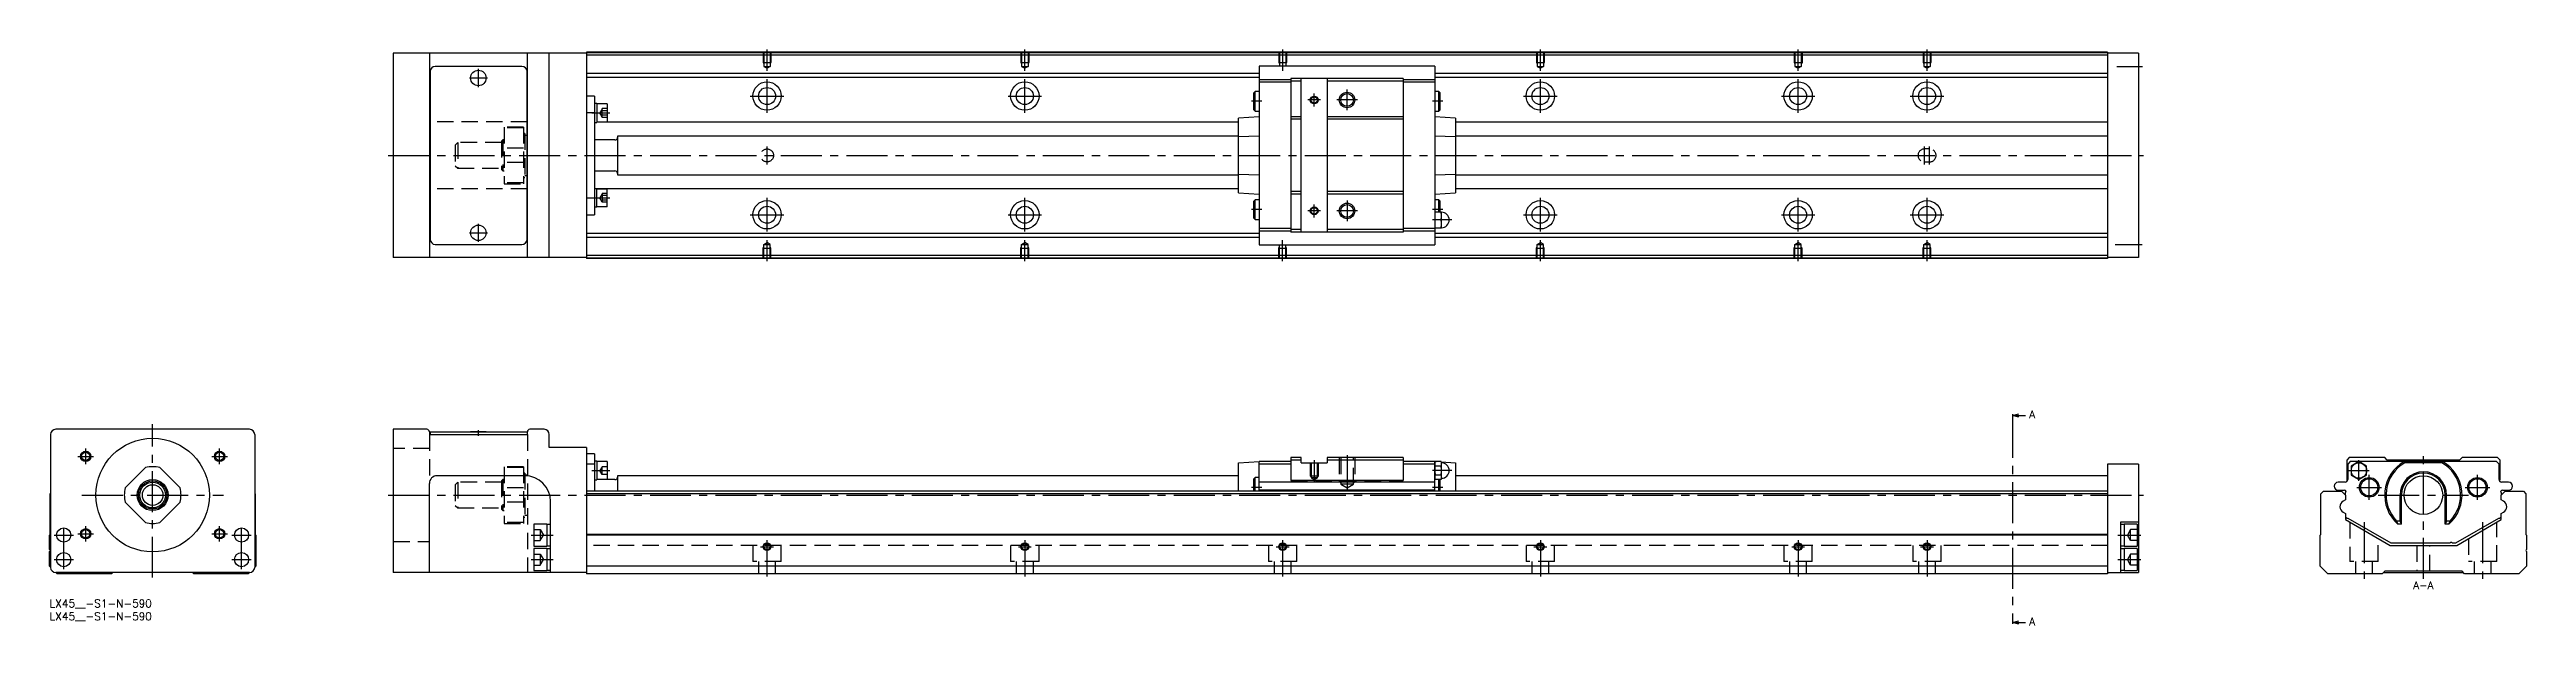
# Model space of a CAD drawing. Extents: x 0 to 961, y -10 to 213.
import ezdxf

# ---------------------------------------------------------------- set-up
doc = ezdxf.new("R2010")
doc.units = 0
doc.header["$LTSCALE"] = 0.5
doc.linetypes.add('CENTER', pattern=[50.8, 31.75, -6.35, 6.35, -6.35])
doc.linetypes.add('DASHED', pattern=[19.05, 12.7, -6.35])
for name, color, linetype in [('MSM_CENTER', 1, 'CENTER'), ('MSM_CONTINUOUS', 7, 'CONTINUOUS'), ('MSM_DASHED', 4, 'DASHED'), ('MSM_NARROW', 5, 'CONTINUOUS'), ('MSM_PART_NUMBER', 7, 'CONTINUOUS')]:
    doc.layers.add(name, color=color, linetype=linetype)
doc.styles.get("Standard").update_dxf_attribs({"font": 'txt.shx', "height": 3, "bigfont": 'bigfont.shx'})

# ---------------------------------------------------------------- blocks, each defined once
blk = doc.blocks.new('*U3')
at = {"layer": 'MSM_PART_NUMBER'}
blk.add_text('LX45__-S1-N-590', height=3, dxfattribs=at).set_placement((0, -3))
blk = doc.blocks.new('*U4')
at = {"layer": 'MSM_PART_NUMBER'}
blk.add_text('LX45__-S1-N-590', height=3, dxfattribs=at).set_placement((0, -8))

msp = doc.modelspace()

# ---------------------------------------------------------------- linework, layer by layer
at = {"layer": 'MSM_CENTER'}
for p, q in [((278.36, 204.91), (278.36, 213.12)), ((378.36, 204.91), (378.36, 213.12)), ((478.36, 213.12), (478.36, 204.91)), ((578.36, 204.91), (578.36, 213.12)), ((678.36, 204.91), (678.36, 213.12)), ((728.36, 204.91), (728.36, 213.12)), ((162.86, 202.12), (169.86, 202.12)), ((166.36, 198.62), (166.36, 205.62)), ((802.03, 206.62), (811.98, 206.62)), ((271.86, 195.12), (284.85, 195.12)), ((278.36, 188.62), (278.36, 201.62)), ((371.86, 195.12), (384.86, 195.12)), ((378.36, 188.62), (378.36, 201.62)), ((470.26, 193.12), (466.27, 193.12)), ((493.11, 193.62), (488.11, 193.62)), ((490.61, 191.12), (490.61, 196.12)), ((507.36, 193.62), (499.36, 193.62)), ((503.36, 189.62), (503.36, 197.62)), ((540.47, 193.12), (536.45, 193.12)), ((571.86, 195.12), (584.86, 195.12)), ((578.36, 188.62), (578.36, 201.62)), ((671.86, 195.12), (684.86, 195.12)), ((678.36, 188.62), (678.36, 201.62)), ((721.86, 195.12), (734.86, 195.12)), ((728.36, 188.62), (728.36, 201.62)), ((210.36, 188.58), (217.36, 188.58)), ((278.36, 168.62), (278.36, 175.62)), ((727.36, 168.62), (727.36, 175.62)), ((729.36, 168.62), (729.36, 175.62)), ((131.36, 172.12), (812.36, 172.12)), ((210.36, 155.67), (217.36, 155.67)), ((278.36, 142.62), (278.36, 155.62)), ((378.36, 142.62), (378.36, 155.62)), ((503.36, 154.62), (503.36, 146.62)), ((578.36, 142.62), (578.36, 155.62)), ((678.36, 142.62), (678.36, 155.62)), ((728.36, 142.62), (728.36, 155.62)), ((166.36, 138.62), (166.36, 145.62)), ((271.86, 149.12), (284.86, 149.12)), ((371.86, 149.12), (384.86, 149.12)), ((470.26, 151.12), (466.27, 151.12)), ((493.11, 150.62), (488.11, 150.62)), ((490.61, 148.12), (490.61, 153.12)), ((507.36, 150.62), (499.36, 150.62)), ((540.47, 151.12), (536.45, 151.12)), ((543.95, 147.12), (536.47, 147.12)), ((571.86, 149.12), (584.86, 149.12)), ((671.86, 149.12), (684.86, 149.12)), ((721.86, 149.12), (734.86, 149.12)), ((162.86, 142.12), (169.86, 142.12)), ((278.36, 131.12), (278.36, 139.33)), ((378.36, 131.12), (378.36, 139.33)), ((478.36, 131.12), (478.36, 139.33)), ((578.36, 131.12), (578.36, 139.33)), ((678.36, 131.12), (678.36, 139.33)), ((728.36, 131.12), (728.36, 139.33)), ((801.36, 137.62), (811.86, 137.62)), ((40, 8.5), (40, 68)), ((761.52, 70.87), (761.52, -8.37)), ((14.02, 52.5), (14.02, 58.5)), ((65.98, 52.5), (65.98, 58.5)), ((166.36, 63.5), (166.36, 65.6)), ((11.02, 55.5), (17.02, 55.5)), ((62.98, 55.5), (68.98, 55.5)), ((210.36, 50), (217.36, 50)), ((490.61, 54), (490.61, 45.5)), ((503.36, 56), (503.36, 42.3)), ((543.95, 50), (536.47, 50)), ((891.91, 50), (899.91, 50)), ((895.91, 46), (895.91, 54)), ((899.91, 38.7), (899.91, 48.3)), ((920.91, 8), (920.91, 56)), ((941.91, 38.7), (941.91, 48.3)), ((12.5, 40.5), (67.5, 40.5)), ((131.36, 40.5), (812.36, 40.5)), ((470.26, 43.5), (466.27, 43.5)), ((540.5, 43.5), (536.47, 43.5)), ((895.11, 43.5), (904.71, 43.5)), ((903.41, 40.5), (938.41, 40.5)), ((937.11, 43.5), (946.71, 43.5)), ((897.91, 29.97), (897.91, 8)), ((943.91, 29.97), (943.91, 8)), ((1.75, 25), (9.25, 25)), ((5.5, 11.75), (5.5, 28.75)), ((11.02, 25.5), (17.02, 25.5)), ((14.02, 22.5), (14.02, 28.5)), ((62.98, 25.5), (68.98, 25.5)), ((65.98, 22.5), (65.98, 28.5)), ((70.75, 25), (78.25, 25)), ((74.5, 11.75), (74.5, 28.75)), ((186.86, 25), (195.36, 25)), ((275.86, 20.5), (280.86, 20.5)), ((278.36, 9), (278.36, 23)), ((375.86, 20.5), (380.86, 20.5)), ((378.36, 23), (378.36, 9)), ((475.86, 20.5), (480.86, 20.5)), ((478.36, 23), (478.36, 9)), ((575.86, 20.5), (580.86, 20.5)), ((578.36, 23), (578.36, 9)), ((675.86, 20.5), (680.86, 20.5)), ((678.36, 23), (678.36, 9)), ((725.86, 20.5), (730.86, 20.5)), ((728.36, 23), (728.36, 9)), ((802.36, 25), (811.36, 25)), ((1.75, 15.5), (9.25, 15.5)), ((70.75, 15.5), (78.25, 15.5)), ((186.86, 15.5), (195.36, 15.5)), ((802.36, 15.5), (811.36, 15.5))]:
    msp.add_line(p, q, dxfattribs=at)
at = {"layer": 'MSM_CONTINUOUS'}
for p, q in [((133.36, 211.72), (133.36, 132.52)), ((208.36, 211.72), (133.36, 211.72)), ((147.36, 211.72), (147.36, 132.52)), ((185.36, 132.52), (185.36, 211.72)), ((193.86, 132.52), (193.86, 211.72)), ((798.36, 212.12), (208.36, 212.12)), ((208.36, 212.12), (208.36, 132.12)), ((798.36, 211.92), (208.36, 211.92)), ((798.36, 212.12), (798.36, 132.12)), ((810.36, 211.72), (798.36, 211.72)), ((810.36, 211.72), (810.36, 132.52)), ((147.66, 202.22), (147.36, 202.22)), ((147.66, 204.62), (147.66, 139.62)), ((183.26, 206.62), (149.66, 206.62)), ((185.26, 139.62), (185.26, 204.62)), ((185.36, 202.22), (185.26, 202.22)), ((798.36, 210.92), (208.36, 210.92)), ((469.31, 203.87), (208.36, 203.87)), ((469.31, 202.37), (208.36, 202.37)), ((537.41, 206.72), (469.31, 206.72)), ((469.31, 206.72), (469.31, 137.52)), ((525.11, 201.87), (481.61, 201.87)), ((481.61, 201.87), (481.61, 142.37)), ((485.51, 142.37), (485.51, 201.87)), ((495.71, 201.87), (495.71, 142.37)), ((525.11, 201.87), (525.11, 142.37)), ((537.41, 206.72), (537.41, 137.52)), ((798.36, 203.87), (537.41, 203.87)), ((798.36, 202.37), (537.41, 202.37)), ((147.66, 197.72), (147.36, 197.72)), ((185.36, 197.72), (185.26, 197.72)), ((211.36, 195.12), (208.36, 195.12)), ((211.36, 195.12), (211.36, 149.12)), ((212.36, 192.23), (211.36, 192.23)), ((212.36, 192.23), (212.36, 184.93)), ((467.71, 196.92), (467.21, 196.42)), ((467.21, 189.82), (467.21, 196.42)), ((469.31, 196.92), (467.71, 196.92)), ((467.71, 189.32), (467.71, 196.92)), ((481.61, 201.47), (469.31, 201.47)), ((481.61, 200.47), (469.31, 200.47)), ((485.51, 200.87), (481.61, 200.87)), ((525.11, 200.87), (495.71, 200.87)), ((537.41, 201.47), (525.11, 201.47)), ((537.41, 200.47), (525.11, 200.47)), ((539.01, 196.92), (537.41, 196.92)), ((539.01, 189.32), (539.01, 196.92)), ((539.51, 196.42), (539.01, 196.92)), ((539.51, 189.82), (539.51, 196.42)), ((147.66, 185.12), (147.36, 185.12)), ((185.36, 185.12), (185.26, 185.12)), ((211.36, 188.65), (208.36, 188.65)), ((211.36, 184.93), (212.36, 184.93)), ((216.36, 192.08), (212.36, 192.08)), ((212.36, 185.08), (216.36, 185.08)), ((461.31, 185.05), (212.36, 185.05)), ((216.36, 192.08), (216.36, 185.08)), ((469.31, 187.12), (461.31, 186.57)), ((461.31, 157.68), (461.31, 186.57)), ((467.21, 189.82), (467.71, 189.32)), ((467.71, 189.32), (469.31, 189.32)), ((485.51, 187.12), (481.61, 187.12)), ((485.51, 186.12), (481.61, 186.12)), ((525.11, 187.12), (495.71, 187.12)), ((525.11, 186.12), (495.71, 186.12)), ((537.41, 189.32), (539.01, 189.32)), ((545.41, 186.57), (537.41, 187.12)), ((539.01, 189.32), (539.51, 189.82)), ((545.41, 186.57), (545.41, 157.68)), ((798.36, 185.05), (545.41, 185.05)), ((185.36, 179.87), (185.26, 179.87)), ((219.36, 178.12), (211.36, 178.12)), ((220.36, 179.62), (220.36, 164.62)), ((461.31, 179.62), (220.36, 179.62)), ((469.31, 179.61), (461.31, 179.36)), ((545.41, 179.36), (537.41, 179.61)), ((798.36, 179.62), (545.41, 179.62)), ((185.26, 164.37), (185.36, 164.37)), ((211.36, 166.12), (219.36, 166.12)), ((220.36, 164.62), (461.31, 164.62)), ((461.31, 164.89), (469.31, 164.64)), ((537.41, 164.64), (545.41, 164.89)), ((545.41, 164.62), (798.36, 164.62)), ((147.66, 159.12), (147.36, 159.12)), ((185.36, 159.12), (185.26, 159.12)), ((211.36, 155.6), (208.36, 155.6)), ((211.36, 159.32), (212.36, 159.32)), ((212.36, 152.02), (212.36, 159.32)), ((461.31, 159.2), (212.36, 159.2)), ((212.36, 159.17), (216.36, 159.17)), ((216.36, 152.17), (216.36, 159.17)), ((461.31, 157.68), (469.31, 157.12)), ((467.71, 154.92), (467.21, 154.42)), ((467.21, 147.82), (467.21, 154.42)), ((469.31, 154.92), (467.71, 154.92)), ((467.71, 147.32), (467.71, 154.92)), ((485.51, 158.12), (481.61, 158.12)), ((485.51, 157.12), (481.61, 157.12)), ((525.11, 158.12), (495.71, 158.12)), ((525.11, 157.12), (495.71, 157.12)), ((537.41, 157.12), (545.41, 157.68)), ((539.01, 154.92), (537.41, 154.92)), ((539.51, 154.42), (539.01, 154.92)), ((539.01, 150.12), (539.01, 154.92)), ((539.51, 150.12), (539.51, 154.42)), ((798.36, 159.2), (545.41, 159.2)), ((147.66, 146.52), (147.36, 146.52)), ((185.36, 146.52), (185.26, 146.52)), ((208.36, 149.12), (211.36, 149.12)), ((212.36, 152.02), (211.36, 152.02)), ((216.36, 152.17), (212.36, 152.17)), ((467.21, 147.82), (467.71, 147.32)), ((467.71, 147.32), (469.31, 147.32)), ((540.01, 150.12), (537.41, 150.12)), ((539.89, 147.12), (537.53, 147.12)), ((540.01, 144.12), (540.01, 150.12)), ((147.36, 142.02), (147.66, 142.02)), ((149.66, 137.62), (183.26, 137.62)), ((185.26, 142.02), (185.36, 142.02)), ((469.31, 141.87), (208.36, 141.87)), ((469.31, 140.37), (208.36, 140.37)), ((481.61, 143.77), (469.31, 143.77)), ((481.61, 142.77), (469.31, 142.77)), ((469.31, 137.52), (537.41, 137.52)), ((485.51, 143.37), (481.61, 143.37)), ((525.11, 142.37), (481.61, 142.37)), ((525.11, 143.37), (495.71, 143.37)), ((537.41, 143.77), (525.11, 143.77)), ((537.41, 142.77), (525.11, 142.77)), ((537.41, 144.12), (540.01, 144.12)), ((798.36, 141.87), (537.41, 141.87)), ((798.36, 140.37), (537.41, 140.37)), ((208.36, 132.52), (133.36, 132.52)), ((798.36, 133.32), (208.36, 133.32)), ((798.36, 132.32), (208.36, 132.32)), ((798.36, 132.12), (208.36, 132.12)), ((810.36, 132.52), (798.36, 132.52)), ((761.52, 71.37), (764.02, 72.04)), ((761.52, 71.87), (761.52, 70.87)), ((761.52, 71.37), (766.52, 71.37)), ((764.02, 70.7), (761.52, 71.37)), ((0.4, 64), (0.4, 12.5)), ((77.6, 66), (2.4, 66)), ((79.6, 64), (79.6, 12.5)), ((146.36, 66), (133.36, 66)), ((133.36, 66), (133.36, 10.5)), ((147.36, 65), (147.36, 64)), ((147.36, 64), (185.36, 64)), ((147.66, 65), (147.66, 64)), ((147.66, 65), (185.26, 65)), ((163.36, 65.1), (169.36, 65.1)), ((163.36, 65.1), (163.36, 65)), ((169.36, 65), (169.36, 65.1)), ((185.26, 65), (185.26, 64)), ((185.36, 64), (185.36, 65)), ((191.86, 66), (186.36, 66)), ((193.86, 59), (193.86, 64)), ((208.36, 59), (193.86, 59)), ((208.36, 59), (208.36, 10)), ((29.36, 43.3), (37.2, 51.14)), ((42.8, 51.14), (50.64, 43.3)), ((211.36, 56.5), (208.36, 56.5)), ((211.36, 52.5), (208.36, 52.5)), ((211.36, 56.5), (211.36, 42)), ((212.36, 53.65), (211.36, 53.65)), ((212.36, 53.65), (212.36, 46.35)), ((216.36, 53.5), (212.36, 53.5)), ((216.36, 53.5), (216.36, 46.5)), ((461.31, 53), (469.31, 53.5)), ((461.31, 42), (461.31, 53)), ((481.61, 53.5), (469.31, 53.5)), ((469.31, 42), (469.31, 53.5)), ((481.61, 52.5), (469.31, 52.5)), ((481.61, 55), (481.61, 46.15)), ((485.51, 55), (481.61, 55)), ((485.51, 54), (481.61, 54)), ((485.51, 53), (485.51, 55)), ((485.51, 53), (495.71, 53)), ((495.71, 55), (495.71, 53)), ((525.11, 55), (495.71, 55)), ((525.11, 54), (495.71, 54)), ((525.11, 55), (525.11, 46.15)), ((537.41, 53.5), (525.11, 53.5)), ((537.41, 52.5), (525.11, 52.5)), ((537.41, 53.5), (537.98, 53.46)), ((537.41, 42), (537.41, 53.5)), ((537.53, 53.46), (537.41, 53)), ((537.42, 52.41), (537.41, 52.6)), ((539.89, 53.46), (537.53, 53.46)), ((539.89, 51.73), (537.53, 51.73)), ((539.89, 48.27), (537.53, 48.27)), ((540.01, 53), (539.89, 53.46)), ((539.92, 53.34), (545.41, 53)), ((540.01, 47), (540.01, 53)), ((545.41, 53), (545.41, 42)), ((810.36, 52.5), (798.36, 52.5)), ((798.36, 52.5), (798.36, 10)), ((810.36, 52.5), (810.36, 10.5)), ((892.16, 55), (891.16, 54)), ((891.16, 54), (891.16, 46.62)), ((892.56, 53.5), (891.56, 52.5)), ((891.56, 52.5), (891.56, 46.5)), ((905.91, 55), (892.16, 55)), ((949.26, 53.5), (892.56, 53.5)), ((895.91, 53.46), (892.91, 51.73)), ((892.91, 51.73), (892.91, 48.27)), ((892.91, 48.27), (895.91, 46.54)), ((898.91, 51.73), (895.91, 53.46)), ((895.91, 46.54), (898.91, 48.27)), ((898.91, 48.27), (898.91, 51.73)), ((906.91, 54), (905.91, 55)), ((934.91, 54), (906.91, 54)), ((913.43, 53.5), (913.68, 53)), ((928.14, 53), (913.68, 53)), ((928.14, 53), (928.39, 53.5)), ((935.91, 55), (934.91, 54)), ((949.66, 55), (935.91, 55)), ((950.26, 52.5), (949.26, 53.5)), ((950.66, 54), (949.66, 55)), ((950.26, 46.5), (950.26, 52.5)), ((950.66, 46.62), (950.66, 54)), ((0.2, 41), (0.4, 41.2)), ((0.2, 25.2), (0.2, 41)), ((79.6, 41.2), (79.8, 41)), ((79.8, 41), (79.8, 25.2)), ((147.36, 10.5), (147.36, 45)), ((184.36, 48), (150.36, 48)), ((798.36, 42), (208.36, 42)), ((798.36, 41), (208.36, 41)), ((211.36, 46.35), (212.36, 46.35)), ((219.36, 46.5), (212.36, 46.5)), ((220.36, 48), (220.36, 42)), ((461.31, 48), (220.36, 48)), ((467.71, 47.3), (467.21, 46.8)), ((467.21, 42), (467.21, 46.8)), ((467.71, 42), (467.71, 47.3)), ((469.31, 47.3), (467.71, 47.3)), ((537.41, 45.5), (469.31, 45.5)), ((537.41, 42.4), (469.31, 42.4)), ((525.11, 46.15), (481.61, 46.15)), ((537.41, 47), (537.53, 46.54)), ((539.89, 46.54), (537.53, 46.54)), ((539.01, 42), (539.01, 46.54)), ((539.51, 42), (539.51, 46.54)), ((539.89, 46.54), (540.01, 47)), ((798.36, 48), (545.41, 48)), ((881.11, 41), (882.11, 42)), ((881.11, 25.2), (881.11, 41)), ((882.11, 42), (889.16, 42)), ((890.56, 45.5), (887.86, 45.5)), ((887.86, 42.4), (890.16, 42.4)), ((889.16, 42), (890.66, 40.5)), ((890.66, 38.61), (889.76, 38.1)), ((890.61, 41.2), (890.61, 40.55)), ((890.66, 40.5), (890.66, 38.61)), ((911.91, 30.44), (911.91, 40.5)), ((912.41, 29.22), (912.41, 40.5)), ((929.41, 29.22), (929.41, 40.5)), ((929.91, 30.44), (929.91, 40.5)), ((951.16, 40.5), (952.66, 42)), ((951.16, 38.61), (951.16, 40.5)), ((952.05, 38.1), (951.16, 38.61)), ((951.21, 40.55), (951.21, 41.2)), ((953.96, 45.5), (951.26, 45.5)), ((951.66, 42.4), (953.96, 42.4)), ((952.66, 42), (959.71, 42)), ((959.71, 42), (960.71, 41)), ((960.71, 41), (960.71, 25.2)), ((37.2, 29.86), (29.36, 37.7)), ((50.64, 37.7), (42.8, 29.86)), ((192.86, 29.25), (187.86, 29.25)), ((187.86, 29.25), (187.86, 20.75)), ((192.86, 29.25), (192.86, 20.75)), ((194.36, 29.15), (192.86, 29.15)), ((194.36, 10.5), (194.36, 38)), ((810.36, 30), (803.36, 30)), ((803.36, 30), (803.36, 10.5)), ((804.86, 29.15), (803.36, 29.15)), ((809.86, 29.25), (804.86, 29.25)), ((804.86, 29.25), (804.86, 20.75)), ((809.86, 29.25), (809.86, 20.75)), ((889.76, 33.9), (890.66, 33.39)), ((890.66, 33.39), (890.66, 31)), ((890.66, 31), (907.98, 21)), ((891.41, 31.61), (891.61, 31.61)), ((891.61, 31.61), (908.25, 22)), ((911.91, 30.44), (910.55, 30.44)), ((912.41, 29.22), (911.02, 29.22)), ((912.41, 29.22), (911.91, 30.44)), ((929.91, 30.44), (929.41, 29.22)), ((930.8, 29.22), (929.41, 29.22)), ((931.27, 30.44), (929.91, 30.44)), ((933.57, 22), (950.21, 31.61)), ((933.84, 21), (951.16, 31)), ((950.21, 31.61), (950.41, 31.61)), ((951.16, 33.39), (952.05, 33.9)), ((951.16, 31), (951.16, 33.39)), ((0, 25), (0.2, 25.2)), ((0, 19.4), (0, 25)), ((79.8, 25.2), (80, 25)), ((80, 25), (80, 13)), ((187.86, 20.75), (192.86, 20.75)), ((192.86, 19.75), (187.86, 19.75)), ((187.86, 19.75), (187.86, 11.25)), ((192.86, 20.85), (194.36, 20.85)), ((192.86, 19.75), (192.86, 11.25)), ((194.36, 19.65), (192.86, 19.65)), ((798.36, 25.2), (208.36, 25.2)), ((798.36, 25), (208.36, 25)), ((803.36, 20.85), (804.86, 20.85)), ((804.86, 19.65), (803.36, 19.65)), ((804.86, 20.75), (809.86, 20.75)), ((809.86, 19.75), (804.86, 19.75)), ((804.86, 19.75), (804.86, 11.25)), ((809.86, 19.75), (809.86, 11.25)), ((880.91, 25), (881.11, 25.2)), ((880.91, 13), (880.91, 25)), ((907.98, 21), (933.84, 21)), ((908.25, 22), (931.26, 22)), ((932.06, 22), (933.57, 22)), ((960.71, 25.2), (960.91, 25)), ((960.91, 25), (960.91, 19.4)), ((0, 13), (0, 18.6)), ((0.4, 12.6), (0, 13)), ((77.6, 10.5), (2.4, 10.5)), ((3, 10), (2.5, 10.5)), ((24, 10), (3, 10)), ((24.5, 10.5), (24, 10)), ((56, 10), (55.5, 10.5)), ((77, 10), (56, 10)), ((77.5, 10.5), (77, 10)), ((80, 13), (79.6, 12.6)), ((208.36, 10.5), (133.36, 10.5)), ((187.86, 11.25), (192.86, 11.25)), ((192.86, 11.35), (194.36, 11.35)), ((798.36, 13), (208.36, 13)), ((798.36, 10), (208.36, 10)), ((798.36, 10.5), (810.36, 10.5)), ((803.36, 11.35), (804.86, 11.35)), ((804.86, 11.25), (809.86, 11.25)), ((883.91, 10), (880.91, 13)), ((904.91, 10), (883.91, 10)), ((905.91, 11), (904.91, 10)), ((905.41, 10.5), (936.41, 10.5)), ((935.91, 11), (905.91, 11)), ((936.91, 10), (935.91, 11)), ((957.91, 10), (936.91, 10)), ((960.91, 13), (957.91, 10)), ((960.91, 18.6), (960.91, 13)), ((761.52, -8.87), (764.02, -8.2)), ((761.52, -8.37), (761.52, -9.37)), ((761.52, -8.87), (766.52, -8.87)), ((764.02, -9.54), (761.52, -8.87))]:
    msp.add_line(p, q, dxfattribs=at)
for centre, radius in [((166.36, 202.12), 3), ((278.36, 195.12), 5.5), ((278.36, 195.12), 3.3), ((378.36, 195.12), 5.5), ((378.36, 195.12), 3.3), ((490.61, 193.62), 1.23), ((503.36, 193.62), 2.46), ((578.36, 195.12), 5.5), ((578.36, 195.12), 3.3), ((678.36, 195.12), 5.5), ((678.36, 195.12), 3.3), ((728.36, 195.12), 5.5), ((728.36, 195.12), 3.3), ((278.36, 149.12), 5.5), ((378.36, 149.12), 5.5), ((578.36, 149.12), 5.5), ((678.36, 149.12), 5.5), ((728.36, 149.12), 5.5), ((166.36, 142.12), 3), ((278.36, 149.12), 3.3), ((378.36, 149.12), 3.3), ((490.61, 150.62), 1.23), ((503.36, 150.62), 2.46), ((578.36, 149.12), 3.3), ((678.36, 149.12), 3.3), ((728.36, 149.12), 3.3), ((40, 40.5), 22), ((14.02, 55.5), 1.62), ((65.98, 55.5), 1.62), ((895.91, 50), 3), ((40, 40.5), 6), ((40, 40.5), 5.5), ((40, 40.5), 5), ((40, 40.5), 4), ((899.91, 43.5), 3.8), ((899.91, 43.5), 3.3), ((920.91, 40.5), 7.5), ((941.91, 43.5), 3.8), ((941.91, 43.5), 3.3), ((5.5, 25), 2.75), ((14.02, 25.5), 1.62), ((65.98, 25.5), 1.62), ((74.5, 25), 2.75), ((278.36, 20.5), 1.23), ((378.36, 20.5), 1.23), ((478.36, 20.5), 1.23), ((578.36, 20.5), 1.23), ((678.36, 20.5), 1.23), ((728.36, 20.5), 1.23), ((5.5, 15.5), 2.75), ((74.5, 15.5), 2.75)]:
    msp.add_circle(centre, radius, dxfattribs=at)
for centre, radius, start, end in [((149.66, 204.62), 2, 90, 180), ((183.26, 204.62), 2, 0, 90), ((219.36, 179.12), 1, 270, 0), ((219.36, 165.12), 1, 0, 90), ((547.1, 148.58), 9.69, 170.8086, 179.713), ((547.11, 148.67), 9.7, 180.28862, 189.18978), ((547.1, 145.58), 9.69, 170.8086, 179.713), ((547.11, 145.67), 9.7, 180.28862, 189.18978), ((530.31, 148.58), 9.7, 0.28862, 9.18978), ((530.32, 148.67), 9.69, 350.8086, 359.713), ((530.31, 145.58), 9.7, 0.28862, 9.18978), ((530.32, 145.67), 9.69, 350.8086, 359.713), ((540.01, 147.12), 3, 270, 90), ((149.66, 139.62), 2, 180, 270), ((183.26, 139.62), 2, 270, 0), ((2.4, 64), 2, 90, 180), ((77.6, 64), 2, 0, 90), ((146.36, 65), 1, 360, 90), ((186.36, 65), 1, 90, 180), ((191.86, 64), 2, 360, 90), ((40, 40.5), 11, 75.27264, 104.72736), ((540.72, 52.57), 3.31, 164.22771, 179.4294), ((540.72, 52.63), 3.31, 180.57378, 195.76911), ((550.3, 49.95), 12.89, 172.03062, 179.75617), ((550.87, 50.1), 13.46, 180.40698, 187.80623), ((540.72, 47.37), 3.31, 164.22771, 179.4294), ((536.7, 52.56), 3.31, 0.57378, 15.76911), ((536.7, 52.63), 3.31, 344.22771, 359.4294), ((527.12, 49.94), 12.89, 0.24521, 7.968), ((526.55, 50.1), 13.46, 352.19377, 359.59302), ((536.7, 47.37), 3.31, 0.57378, 15.76911), ((540.01, 50), 3, 270, 90), ((920.91, 40.5), 15, 119.92643, 228.76392), ((920.91, 40.5), 14.44, 120.05097, 224.15139), ((920.91, 40.5), 9, 0, 180), ((920.91, 40.5), 8.5, 0, 180), ((920.91, 40.5), 14.44, 315.84861, 59.94903), ((920.91, 40.5), 15, 311.23608, 60.07357), ((40, 40.5), 11, 165.27264, 194.72736), ((40, 40.5), 11, 345.27264, 14.72736), ((150.36, 45), 3, 90, 180), ((184.36, 38), 10, 0, 90), ((219.36, 47.5), 1, 270, 0), ((540.72, 47.44), 3.31, 180.57378, 195.76911), ((536.7, 47.43), 3.31, 344.22771, 359.4294), ((887.86, 43.95), 1.55, 90, 270), ((890.16, 41.4), 1, 30.09191, 90), ((890.56, 46.5), 1, 270, 0), ((891.41, 41.2), 0.8, 118.74892, 180), ((891.66, 46.62), 0.5, 180, 251.07258), ((951.26, 46.5), 1, 180, 270), ((950.16, 46.62), 0.5, 289.00551, 0), ((951.66, 41.4), 1, 90, 149.90809), ((950.41, 41.2), 0.8, 0, 61.25108), ((953.96, 43.95), 1.55, 270, 90), ((40, 40.5), 11, 255.27264, 284.72736), ((891.06, 35.85), 2.6, 120.00003, 176.58933), ((891.06, 36.15), 2.6, 183.41067, 239.99996), ((891.41, 32.41), 0.8, 200.37237, 270), ((924.54, 35.16), 14.76, 198.65668, 203.74193), ((917.2, 35.2), 14.86, 336.27386, 341.32752), ((950.41, 32.41), 0.8, 270, 339.63587), ((950.75, 35.85), 2.6, 3.41067, 59.99996), ((950.75, 36.15), 2.6, 300.00004, 356.58933), ((-0.3, 19), 0.5, 306.8699, 53.1301), ((931.66, 21.7), 0.5, 36.8699, 143.1301), ((961.21, 19), 0.5, 126.8699, 233.1301), ((2.4, 12.5), 2, 180, 270), ((77.6, 12.5), 2, 270, 0)]:
    msp.add_arc(centre, radius, start, end, dxfattribs=at)
at = {"layer": 'MSM_DASHED'}
for p, q in [((276.86, 212.12), (276.86, 208.12)), ((277.13, 212.12), (277.13, 206.62)), ((279.59, 212.12), (279.59, 206.62)), ((279.86, 212.12), (279.86, 208.12)), ((376.86, 212.12), (376.86, 208.12)), ((377.13, 212.12), (377.13, 206.62)), ((379.59, 212.12), (379.59, 206.62)), ((379.86, 212.12), (379.86, 208.12)), ((476.86, 212.12), (476.86, 208.12)), ((477.13, 212.12), (477.13, 206.72)), ((479.59, 212.12), (479.59, 206.72)), ((479.86, 212.12), (479.86, 208.12)), ((576.86, 212.12), (576.86, 208.12)), ((577.13, 212.12), (577.13, 206.62)), ((579.59, 212.12), (579.59, 206.62)), ((579.86, 212.12), (579.86, 208.12)), ((676.86, 212.12), (676.86, 208.12)), ((677.13, 212.12), (677.13, 206.62)), ((679.59, 212.12), (679.59, 206.62)), ((679.86, 212.12), (679.86, 208.12)), ((726.86, 212.12), (726.86, 208.12)), ((727.13, 212.12), (727.13, 206.62)), ((729.59, 212.12), (729.59, 206.62)), ((729.86, 212.12), (729.86, 208.12)), ((276.86, 208.12), (277.13, 207.66)), ((276.86, 208.12), (279.86, 208.12)), ((277.13, 206.62), (278.36, 205.91)), ((277.13, 206.62), (279.59, 206.62)), ((279.59, 206.62), (278.36, 205.91)), ((279.86, 208.12), (279.59, 207.66)), ((376.86, 208.12), (379.86, 208.12)), ((376.86, 208.12), (377.13, 207.66)), ((377.13, 206.62), (379.59, 206.62)), ((377.13, 206.62), (378.36, 205.91)), ((379.59, 206.62), (378.36, 205.91)), ((379.86, 208.12), (379.59, 207.66)), ((476.86, 208.12), (479.86, 208.12)), ((476.86, 208.12), (477.13, 207.66)), ((479.86, 208.12), (479.59, 207.66)), ((576.86, 208.12), (579.86, 208.12)), ((576.86, 208.12), (577.13, 207.66)), ((577.13, 206.62), (579.59, 206.62)), ((577.13, 206.62), (578.36, 205.91)), ((579.59, 206.62), (578.36, 205.91)), ((579.86, 208.12), (579.59, 207.66)), ((676.86, 208.12), (679.86, 208.12)), ((676.86, 208.12), (677.13, 207.66)), ((677.13, 206.62), (679.59, 206.62)), ((677.13, 206.62), (678.36, 205.91)), ((679.59, 206.62), (678.36, 205.91)), ((679.86, 208.12), (679.59, 207.66)), ((726.86, 208.12), (729.86, 208.12)), ((726.86, 208.12), (727.13, 207.66)), ((727.13, 206.62), (729.59, 206.62)), ((727.13, 206.62), (728.36, 205.91)), ((729.59, 206.62), (728.36, 205.91)), ((729.86, 208.12), (729.59, 207.66)), ((185.26, 185.12), (147.66, 185.12)), ((176.36, 183.12), (176.36, 161.12)), ((183.86, 183.12), (176.36, 183.12)), ((183.86, 182.76), (176.36, 182.76)), ((183.86, 183.12), (183.86, 161.12)), ((214.36, 190.08), (213.49, 188.58)), ((214.36, 187.08), (213.49, 188.58)), ((214.36, 186.85), (214.36, 190.31)), ((216.36, 190.31), (214.36, 190.31)), ((216.36, 189.45), (214.36, 189.45)), ((216.36, 187.71), (214.36, 187.71)), ((216.36, 186.85), (214.36, 186.85)), ((158.36, 177.12), (157.36, 176.12)), ((157.36, 176.12), (157.36, 168.12)), ((158.36, 177.12), (158.36, 167.12)), ((175.36, 177.12), (158.36, 177.12)), ((175.86, 178.12), (175.36, 177.62)), ((175.36, 177.62), (175.36, 166.62)), ((175.86, 178.12), (175.86, 166.12)), ((176.36, 178.12), (175.86, 178.12)), ((183.86, 174.92), (176.36, 174.92)), ((184.36, 180.62), (183.86, 180.62)), ((184.36, 180.62), (184.36, 163.62)), ((185.26, 179.87), (184.36, 179.87)), ((729.36, 174.62), (727.36, 174.62)), ((157.36, 168.12), (158.36, 167.12)), ((158.36, 167.12), (175.36, 167.12)), ((175.36, 166.62), (175.86, 166.12)), ((175.86, 166.12), (176.36, 166.12)), ((183.86, 169.33), (176.36, 169.33)), ((183.86, 163.62), (184.36, 163.62)), ((184.36, 164.37), (185.26, 164.37)), ((727.36, 169.62), (729.36, 169.62)), ((185.26, 159.12), (147.66, 159.12)), ((183.86, 161.49), (176.36, 161.49)), ((176.36, 161.12), (183.86, 161.12)), ((214.36, 157.17), (213.49, 155.67)), ((214.36, 154.17), (213.49, 155.67)), ((214.36, 157.4), (214.36, 153.94)), ((216.36, 157.4), (214.36, 157.4)), ((216.36, 156.54), (214.36, 156.54)), ((216.36, 154.8), (214.36, 154.8)), ((216.36, 153.94), (214.36, 153.94)), ((276.86, 136.12), (277.13, 136.59)), ((276.86, 132.12), (276.86, 136.12)), ((276.86, 136.12), (279.86, 136.12)), ((277.13, 137.62), (278.36, 138.33)), ((277.13, 132.12), (277.13, 137.62)), ((277.13, 137.62), (279.59, 137.62)), ((279.59, 137.62), (278.36, 138.33)), ((279.59, 132.12), (279.59, 137.62)), ((279.86, 136.12), (279.59, 136.59)), ((279.86, 132.12), (279.86, 136.12)), ((376.86, 136.12), (377.13, 136.59)), ((376.86, 136.12), (379.86, 136.12)), ((376.86, 132.12), (376.86, 136.12)), ((377.13, 137.62), (378.36, 138.33)), ((377.13, 137.62), (379.59, 137.62)), ((377.13, 132.12), (377.13, 137.62)), ((379.59, 137.62), (378.36, 138.33)), ((379.59, 132.12), (379.59, 137.62)), ((379.86, 136.12), (379.59, 136.59)), ((379.86, 132.12), (379.86, 136.12)), ((476.86, 136.12), (477.13, 136.59)), ((476.86, 136.12), (479.86, 136.12)), ((476.86, 132.12), (476.86, 136.12)), ((477.13, 132.12), (477.13, 137.52)), ((479.59, 132.12), (479.59, 137.52)), ((479.86, 136.12), (479.59, 136.59)), ((479.86, 132.12), (479.86, 136.12)), ((576.86, 136.12), (577.13, 136.59)), ((576.86, 136.12), (579.86, 136.12)), ((576.86, 132.12), (576.86, 136.12)), ((577.13, 137.62), (578.36, 138.33)), ((577.13, 137.62), (579.59, 137.62)), ((577.13, 132.12), (577.13, 137.62)), ((579.59, 137.62), (578.36, 138.33)), ((579.59, 132.12), (579.59, 137.62)), ((579.86, 136.12), (579.59, 136.59)), ((579.86, 132.12), (579.86, 136.12)), ((676.86, 136.12), (677.13, 136.59)), ((676.86, 136.12), (679.86, 136.12)), ((676.86, 132.12), (676.86, 136.12)), ((677.13, 137.62), (678.36, 138.33)), ((677.13, 137.62), (679.59, 137.62)), ((677.13, 132.12), (677.13, 137.62)), ((679.59, 137.62), (678.36, 138.33)), ((679.59, 132.12), (679.59, 137.62)), ((679.86, 136.12), (679.59, 136.59)), ((679.86, 132.12), (679.86, 136.12)), ((726.86, 136.12), (727.13, 136.59)), ((726.86, 136.12), (729.86, 136.12)), ((726.86, 132.12), (726.86, 136.12)), ((727.13, 137.62), (728.36, 138.33)), ((727.13, 137.62), (729.59, 137.62)), ((727.13, 132.12), (727.13, 137.62)), ((729.59, 137.62), (728.36, 138.33)), ((729.59, 132.12), (729.59, 137.62)), ((729.86, 136.12), (729.59, 136.59)), ((729.86, 132.12), (729.86, 136.12)), ((147.36, 58.5), (133.36, 58.5)), ((147.36, 64), (147.36, 45)), ((185.36, 64), (185.36, 10.5)), ((183.86, 51.5), (176.36, 51.5)), ((176.36, 51.5), (176.36, 29.5)), ((183.86, 51.14), (176.36, 51.14)), ((183.86, 51.5), (183.86, 29.5)), ((184.36, 49), (183.86, 49)), ((184.36, 49), (184.36, 32)), ((185.36, 48.25), (184.36, 48.25)), ((214.36, 51.5), (213.49, 50)), ((214.36, 48.5), (213.49, 50)), ((214.36, 48.5), (214.36, 51.5)), ((216.36, 51.5), (214.36, 51.5)), ((214.36, 50), (216.36, 50)), ((216.36, 48.5), (214.36, 48.5)), ((489.11, 53), (489.11, 48)), ((489.38, 53), (489.38, 47.21)), ((491.84, 47.21), (491.84, 53)), ((492.11, 53), (492.11, 48)), ((500.36, 55), (500.36, 46)), ((500.9, 55), (500.9, 44.72)), ((505.82, 44.72), (505.82, 55)), ((506.36, 55), (506.36, 46)), ((158.36, 45.5), (157.36, 44.5)), ((157.36, 44.5), (157.36, 36.5)), ((175.36, 45.5), (158.36, 45.5)), ((158.36, 45.5), (158.36, 35.5)), ((175.86, 46.5), (175.36, 46)), ((175.36, 46), (175.36, 35)), ((176.36, 46.5), (175.86, 46.5)), ((175.86, 46.5), (175.86, 34.5)), ((183.86, 43.3), (176.36, 43.3)), ((481.61, 46.15), (525.11, 46.15)), ((489.11, 48), (492.11, 48)), ((489.11, 48), (489.38, 47.53)), ((489.38, 47.21), (490.61, 46.5)), ((491.84, 47.21), (489.38, 47.21)), ((490.61, 46.5), (491.84, 47.21)), ((492.11, 48), (491.84, 47.53)), ((500.36, 46), (500.9, 45.06)), ((500.36, 46), (506.36, 46)), ((500.9, 44.72), (503.36, 43.3)), ((505.82, 44.72), (500.9, 44.72)), ((503.36, 43.3), (505.82, 44.72)), ((506.36, 46), (505.82, 45.06)), ((157.36, 36.5), (158.36, 35.5)), ((158.36, 35.5), (175.36, 35.5)), ((175.36, 35), (175.86, 34.5)), ((175.86, 34.5), (176.36, 34.5)), ((183.86, 37.7), (176.36, 37.7)), ((183.86, 29.86), (176.36, 29.86)), ((176.36, 29.5), (183.86, 29.5)), ((183.86, 32), (184.36, 32)), ((184.36, 32.75), (185.36, 32.75)), ((892.41, 29.99), (892.41, 14.7)), ((949.41, 14.7), (949.41, 29.99)), ((133.36, 22.5), (147.36, 22.5)), ((187.86, 27.12), (190.36, 27.12)), ((187.86, 25), (190.36, 25)), ((187.86, 22.88), (190.36, 22.88)), ((190.36, 27.12), (190.36, 22.88)), ((190.36, 27.12), (191.59, 25)), ((190.36, 22.88), (191.59, 25)), ((798.36, 25.2), (208.36, 25.2)), ((798.36, 25), (208.36, 25)), ((798.36, 21), (208.36, 21)), ((272.86, 21), (272.86, 14.7)), ((283.86, 14.7), (283.86, 21)), ((372.86, 21), (372.86, 14.7)), ((383.86, 14.7), (383.86, 21)), ((472.86, 21), (472.86, 14.7)), ((483.86, 14.7), (483.86, 21)), ((572.86, 21), (572.86, 14.7)), ((583.86, 14.7), (583.86, 21)), ((672.86, 21), (672.86, 14.7)), ((683.86, 14.7), (683.86, 21)), ((722.86, 21), (722.86, 14.7)), ((733.86, 14.7), (733.86, 21)), ((807.36, 27.12), (806.13, 25)), ((807.36, 22.88), (806.13, 25)), ((809.86, 27.12), (807.36, 27.12)), ((807.36, 22.88), (807.36, 27.12)), ((807.36, 25), (809.86, 25)), ((809.86, 22.88), (807.36, 22.88)), ((903.41, 14.7), (903.41, 23.64)), ((918.41, 21), (918.41, 11)), ((923.41, 11), (923.41, 21)), ((938.41, 23.64), (938.41, 14.7)), ((187.86, 17.62), (190.36, 17.62)), ((187.86, 15.5), (190.36, 15.5)), ((187.86, 13.38), (190.36, 13.38)), ((190.36, 17.62), (191.59, 15.5)), ((190.36, 17.62), (190.36, 13.38)), ((190.36, 13.38), (191.59, 15.5)), ((283.86, 14.7), (272.86, 14.7)), ((275.06, 14.7), (275.06, 10)), ((281.66, 10), (281.66, 14.7)), ((383.86, 14.7), (372.86, 14.7)), ((375.06, 14.7), (375.06, 10)), ((381.66, 10), (381.66, 14.7)), ((483.86, 14.7), (472.86, 14.7)), ((475.06, 14.7), (475.06, 10)), ((481.66, 10), (481.66, 14.7)), ((583.86, 14.7), (572.86, 14.7)), ((575.06, 14.7), (575.06, 10)), ((581.66, 10), (581.66, 14.7)), ((683.86, 14.7), (672.86, 14.7)), ((675.06, 14.7), (675.06, 10)), ((681.66, 10), (681.66, 14.7)), ((733.86, 14.7), (722.86, 14.7)), ((725.06, 14.7), (725.06, 10)), ((731.66, 10), (731.66, 14.7)), ((807.36, 17.62), (806.13, 15.5)), ((807.36, 13.38), (806.13, 15.5)), ((807.36, 13.38), (807.36, 17.62)), ((809.86, 17.62), (807.36, 17.62)), ((807.36, 15.5), (809.86, 15.5)), ((809.86, 13.38), (807.36, 13.38)), ((903.41, 14.7), (892.41, 14.7)), ((894.61, 14.7), (894.61, 10)), ((901.21, 10), (901.21, 14.7)), ((949.41, 14.7), (938.41, 14.7)), ((940.61, 14.7), (940.61, 10)), ((947.21, 10), (947.21, 14.7))]:
    msp.add_line(p, q, dxfattribs=at)
msp.add_circle((278.36, 172.12), 2.5, dxfattribs=at)
for centre, start, end in [((727.36, 172.12), 90, 270), ((729.36, 172.12), 270, 90)]:
    msp.add_arc(centre, 2.5, start, end, dxfattribs=at)
at = {"layer": 'MSM_NARROW'}
for centre, radius in [((490.61, 193.62), 1.5), ((503.36, 193.62), 3), ((490.61, 150.62), 1.5), ((503.36, 150.62), 3), ((14.02, 55.5), 2), ((65.98, 55.5), 2), ((14.02, 25.5), 2), ((65.98, 25.5), 2), ((278.36, 20.5), 1.5), ((378.36, 20.5), 1.5), ((478.36, 20.5), 1.5), ((578.36, 20.5), 1.5), ((678.36, 20.5), 1.5), ((728.36, 20.5), 1.5)]:
    msp.add_circle(centre, radius, dxfattribs=at)

# ---------------------------------------------------------------- block references
at = {"layer": 'MSM_CONTINUOUS'}
for name in ['*U3', '*U4']:
    msp.add_blockref(name, (0, 0), dxfattribs=at)

# ---------------------------------------------------------------- texts
at = {"layer": 'MSM_PART_NUMBER'}
for s, p in [('A', (767.94, 70.24)), ('A-A', (916.91, 4.04)), ('A', (767.94, -10))]:
    msp.add_text(s, height=3, dxfattribs=at).set_placement(p)

doc.saveas('drawing.dxf')
